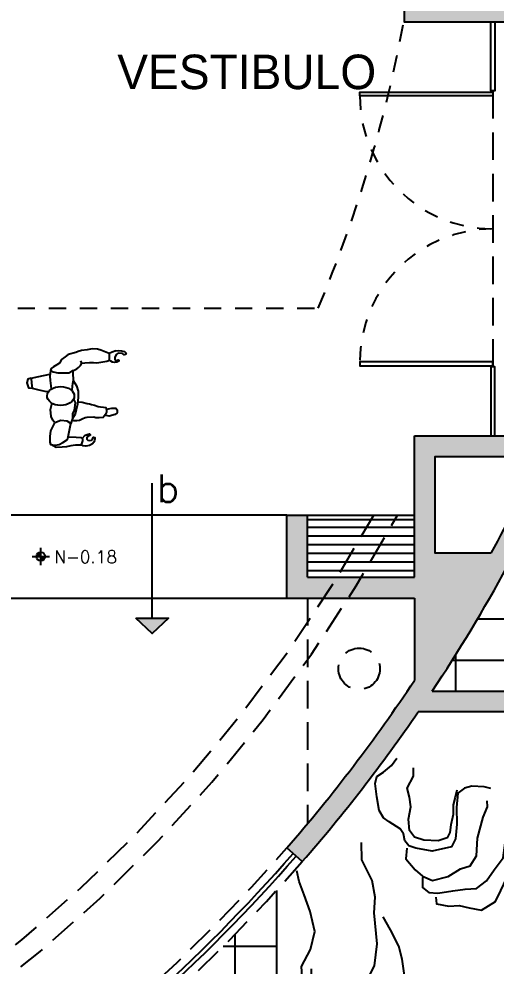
# Model space of a CAD drawing. Extents: x 2414.5 to 2499.6, y 2435.1 to 2467.4.
# Drawn here: x 2433.67 to 2437.13, y 2446.33 to 2453.2 of the extents above; entities that cross this region are included whole.
import ezdxf

# ---------------------------------------------------------------- set-up
doc = ezdxf.new("R2010")
doc.units = 0
doc.header["$LTSCALE"] = 4
doc.header["$MEASUREMENT"] = 0
doc.linetypes.add('HIDDEN2', pattern=[0.1875, 0.125, -0.0625])
doc.linetypes.add('OCULTA1', pattern=[0.15, 0.1, -0.05])
doc.layers.get('0').update_dxf_attribs({"linetype": 'CONTINUOUS'})
for name, color, linetype in [('AMBIENTE', 7, 'CONTINUOUS'), ('calidad', 251, 'CONTINUOUS'), ('MUEBLES', 7, 'CONTINUOUS'), ('Muros', 2, 'CONTINUOUS'), ('NIVEL', 7, 'CONTINUOUS'), ('Pisos', 8, 'CONTINUOUS'), ('PUERTA', 7, 'CONTINUOUS'), ('TREE', 7, 'CONTINUOUS')]:
    doc.layers.add(name, color=color, linetype=linetype)
doc.styles.add('INCESED901 NDLT BT', font='')
doc.styles.add('ROMANS', font='ROMANS.SHX')
doc.styles.get('INCESED901 NDLT BT').set_extended_font_data('Incised901 NdIt BT')

# ---------------------------------------------------------------- blocks, each defined once
blk = doc.blocks.new('ARBOL-4')
at = {"layer": 'TREE', "color": 7, "linetype": 'ByBlock'}
for p, q in [((-0.0872, 0.4889), (-0.0712, 0.4539)), ((-0.0726, 0.4412), (-0.0693, 0.4898)), ((-0.0362, 0.4662), (-0.0391, 0.4974)), ((-0.0036, 0.4478), (-0.0103, 0.4922)), ((0.0077, 0.4648), (0.0209, 0.4893)), ((0.0469, 0.4586), (0.0473, 0.4818)), ((0.0604, 0.4928), (0.0789, 0.4658)), ((0.0897, 0.4833), (0.068, 0.457)), ((0.1066, 0.486), (0.1081, 0.4475)), ((-0.1745, 0.4114), (-0.1976, 0.4499)), ((-0.1705, 0.4314), (-0.1677, 0.4592)), ((-0.132, 0.4408), (-0.1404, 0.4623)), ((-0.1326, 0.4775), (-0.1052, 0.4596)), ((-0.1019, 0.4799), (-0.1118, 0.4473)), ((0.1019, 0.4363), (0.1236, 0.48)), ((0.1451, 0.4455), (0.1544, 0.4754)), ((0.1681, 0.416), (0.179, 0.4595)), ((-0.2674, 0.4174), (-0.2392, 0.3912)), ((-0.2357, 0.3789), (-0.2512, 0.4251)), ((-0.2117, 0.4159), (-0.2262, 0.4437)), ((0.1804, 0.4007), (0.2025, 0.4149)), ((0.1851, 0.4274), (0.2067, 0.445)), ((0.219, 0.4067), (0.2282, 0.4279)), ((0.2679, 0.4131), (0.2379, 0.3971)), ((0.2446, 0.4331), (0.2512, 0.4011)), ((-0.305, 0.3896), (-0.2728, 0.3835)), ((-0.2775, 0.4035), (-0.2742, 0.3696)), ((0.2071, 0.3807), (0.2292, 0.3949)), ((0.2612, 0.365), (0.298, 0.3971)), ((0.2846, 0.4091), (0.2713, 0.373)), ((0.3046, 0.357), (0.3247, 0.381)), ((-0.3224, 0.3324), (-0.3304, 0.3591)), ((-0.2904, 0.3558), (-0.3064, 0.3725)), ((0.1945, 0.365), (0.2178, 0.373)), ((0.2372, 0.3326), (0.2593, 0.3468)), ((0.3053, 0.321), (0.3049, 0.3444)), ((0.3147, 0.3209), (0.3414, 0.357)), ((-0.3545, 0.3024), (-0.3785, 0.3224)), ((0.2472, 0.3005), (0.2693, 0.3148)), ((0.3347, 0.3249), (0.3614, 0.3329)), ((0.3581, 0.2929), (0.3748, 0.3089)), ((0.2733, 0.2816), (0.2987, 0.3016)), ((0.321, 0.3081), (0.3622, 0.3074)), ((0.3213, 0.2847), (0.3505, 0.2872)), ((0.4057, 0.28), (0.3718, 0.2767)), ((0.3918, 0.3075), (0.3857, 0.2753)), ((-0.4306, 0.2423), (-0.3986, 0.249)), ((0.2688, 0.2418), (0.3013, 0.25)), ((0.3321, 0.2554), (0.3526, 0.2667)), ((0.3602, 0.2238), (0.3649, 0.248)), ((0.3812, 0.2382), (0.4274, 0.2537)), ((0.4196, 0.2699), (0.3935, 0.2417)), ((-0.4042, 0.2167), (-0.4254, 0.226)), ((0.3003, 0.2082), (0.3345, 0.2193)), ((0.398, 0.1978), (0.4056, 0.2198)), ((0.4182, 0.2141), (0.4459, 0.2287)), ((-0.4249, 0.1828), (-0.4425, 0.2045)), ((0.3365, 0.1984), (0.3621, 0.2042)), ((0.3545, 0.1717), (0.3852, 0.1818)), ((0.4083, 0.1803), (0.4469, 0.1655)), ((0.4137, 0.177), (0.4521, 0.2001)), ((0.4337, 0.173), (0.4614, 0.1702)), ((0.4007, 0.1582), (0.429, 0.1505)), ((0.443, 0.1345), (0.4646, 0.1429)), ((-0.4835, 0.1044), (-0.445, 0.1058)), ((0.3367, 0.1358), (0.37, 0.1324)), ((0.4008, 0.1269), (0.4239, 0.1306)), ((0.4164, 0.0876), (0.4291, 0.1088)), ((0.4822, 0.1044), (0.4496, 0.1143)), ((0.4798, 0.1351), (0.4619, 0.1077)), ((0.3548, 0.0935), (0.3907, 0.0922)), ((0.3854, 0.0719), (0.4115, 0.0686)), ((0.4434, 0.0751), (0.4921, 0.0718)), ((0.4911, 0.0897), (0.4562, 0.0737)), ((0.0008, 0.0405), (0.0042, -0.0677)), ((0.3932, 0.0406), (0.4256, 0.0396)), ((0.443, 0.0502), (0.4577, 0.0684)), ((0.4685, 0.0387), (0.4996, 0.0416)), ((-0.4623, 0.0054), (-0.4868, 0.0186)), ((0.3642, 0.013), (0.3944, -0.0016)), ((0.3882, 0.0133), (0.4241, 0.0121)), ((0.432, 0.0121), (0.4559, -0.0048)), ((0.4467, 0.0303), (0.4779, 0.0032)), ((0.45, 0.0061), (0.4944, 0.0128)), ((-0.0392, -0.0036), (0.0542, -0.0036)), ((0.3667, -0.033), (0.4, -0.0464)), ((0.3982, -0.0307), (0.4341, -0.032)), ((0.4214, -0.0173), (0.4444, -0.0218)), ((0.467, -0.0052), (0.4916, -0.0184)), ((0.3881, -0.0637), (0.4115, -0.0757)), ((0.4226, -0.0595), (0.4418, -0.044)), ((0.4855, -0.0872), (0.4592, -0.0656)), ((0.4609, -0.0444), (0.484, -0.0449)), ((0.4951, -0.0579), (0.468, -0.0764)), ((0.3848, -0.0958), (0.4148, -0.1078)), ((0.4349, -0.1038), (0.4549, -0.0918)), ((0.4385, -0.0994), (0.4822, -0.1211)), ((-0.475, -0.1348), (-0.4571, -0.1074)), ((-0.4383, -0.1342), (-0.4598, -0.1427)), ((0.3481, -0.1118), (0.3714, -0.1358)), ((0.3714, -0.1318), (0.3948, -0.1238)), ((0.4115, -0.1358), (0.4282, -0.1599)), ((0.4315, -0.1238), (0.4516, -0.1599)), ((0.4882, -0.1041), (0.4498, -0.1056)), ((-0.4289, -0.1728), (-0.4567, -0.17)), ((0.3347, -0.1559), (0.3614, -0.1799)), ((0.3915, -0.1599), (0.4115, -0.1719)), ((0.4183, -0.1656), (0.4618, -0.1765)), ((0.4478, -0.1426), (0.4776, -0.1519)), ((0.3781, -0.2), (0.4015, -0.1919)), ((0.4296, -0.1826), (0.4473, -0.2042)), ((-0.4135, -0.2139), (-0.4412, -0.2285)), ((0.318, -0.236), (0.3447, -0.2601)), ((0.3514, -0.22), (0.3781, -0.244)), ((0.4153, -0.2654), (0.3993, -0.2354)), ((0.409, -0.2165), (0.4302, -0.2258)), ((-0.4149, -0.2697), (-0.3887, -0.2415)), ((0.3013, -0.2681), (0.3247, -0.2601)), ((0.3673, -0.2587), (0.3993, -0.2955)), ((0.4113, -0.2821), (0.3753, -0.2688)), ((0.4354, -0.2421), (0.4033, -0.2487)), ((-0.401, -0.2798), (-0.3671, -0.2765)), ((-0.3533, -0.2926), (-0.37, -0.3087)), ((0.2913, -0.3041), (0.3147, -0.2961)), ((0.328, -0.2761), (0.3547, -0.3001)), ((0.3592, -0.3022), (0.3833, -0.3222)), ((-0.3299, -0.3247), (-0.3567, -0.3327)), ((-0.3099, -0.3207), (-0.3366, -0.3567)), ((0.2546, -0.3202), (0.2813, -0.3442)), ((0.2813, -0.3442), (0.3046, -0.3362)), ((0.3232, -0.3122), (0.3592, -0.3389)), ((0.3272, -0.3322), (0.3352, -0.3589)), ((-0.2999, -0.3567), (-0.3199, -0.3808)), ((-0.2565, -0.3648), (-0.2932, -0.3968)), ((-0.2799, -0.4088), (-0.2665, -0.3728)), ((0.2045, -0.3763), (0.2312, -0.4003)), ((0.2345, -0.3482), (0.2612, -0.3722)), ((0.2823, -0.4032), (0.279, -0.3694)), ((0.2951, -0.3556), (0.3112, -0.3723)), ((-0.2632, -0.4128), (-0.2331, -0.3968)), ((-0.2398, -0.4329), (-0.2465, -0.4008)), ((-0.2142, -0.4065), (-0.2235, -0.4277)), ((0.1477, -0.4083), (0.1744, -0.4323)), ((0.1793, -0.4112), (0.2024, -0.4496)), ((0.2404, -0.3787), (0.256, -0.4249)), ((0.2722, -0.4171), (0.244, -0.391)), ((0.3097, -0.3893), (0.2776, -0.3832)), ((-0.1803, -0.4271), (-0.202, -0.4448)), ((-0.1634, -0.4158), (-0.1742, -0.4593)), ((-0.1403, -0.4453), (-0.1496, -0.4751)), ((-0.0972, -0.4361), (-0.1188, -0.4797)), ((0.0773, -0.4409), (0.074, -0.4896)), ((0.1367, -0.4405), (0.1452, -0.4621)), ((0.1753, -0.4312), (0.1725, -0.4589)), ((0.2164, -0.4157), (0.2309, -0.4434)), ((-0.1019, -0.4857), (-0.1033, -0.4473)), ((-0.0849, -0.483), (-0.0633, -0.4567)), ((-0.0557, -0.4926), (-0.0741, -0.4655)), ((-0.0421, -0.4584), (-0.0426, -0.4815)), ((-0.0029, -0.4645), (-0.0162, -0.4891)), ((0.0084, -0.4475), (0.015, -0.4919)), ((0.041, -0.466), (0.0438, -0.4971)), ((0.092, -0.4886), (0.0759, -0.4537)), ((0.1066, -0.4797), (0.1165, -0.4471)), ((0.1373, -0.4773), (0.1099, -0.4594))]:
    blk.add_line(p, q, dxfattribs=at)
blk = doc.blocks.new('NIV')
at = {"layer": 'NIVEL', "color": 7}
for p, q in [((-0.15, 0), (0.15, 0)), ((0, -0.15), (0, 0.15))]:
    blk.add_line(p, q, dxfattribs=at)
at = {"layer": 'NIVEL', "color": 7, "const_width": 0.075}
for points in [[(0, 0.0375, 0.4142136), (-0.0375, 0, 1)], [(0, -0.0375, 0.4142136), (0.0375, 0, 1)]]:
    blk.add_lwpolyline(points, format="xyb", dxfattribs=at)
at = {"layer": 'NIVEL', "color": 7}
blk.add_circle((0, 0), 0.075, dxfattribs=at)
blk = doc.blocks.new('NIVEL')
at = {"layer": 'NIVEL', "xscale": 0.84375, "yscale": 0.84375, "zscale": 1.125}
blk.add_blockref('NIV', (0, 0), dxfattribs=at)
at = {"layer": 'NIVEL', "color": 2, "style": 'ROMANS'}
blk.add_attdef('NIVEL', (0.147, -0.052), '', height=0.113, dxfattribs=at)
blk = doc.blocks.new('Man-plan')
for points in [[(0.4509, 0.661), (0.4735, 0.6631), (0.506, 0.6666), (0.5342, 0.6645), (0.5604, 0.6638), (0.631, 0.6765), (0.6515, 0.6829), (0.6501, 0.7217), (0.6479, 0.7321), (0.5872, 0.7556), (0.5639, 0.7634), (0.5265, 0.7648), (0.4883, 0.7563), (0.448, 0.7521), (0.4233, 0.7464), (0.4064, 0.738), (0.352, 0.7231), (0.3301, 0.7062), (0.3039, 0.6871), (0.2877, 0.6603), (0.2693, 0.6476), (0.2446, 0.6341), (0.2283, 0.6214), (0.2242, 0.6081)], [(0.6974, 0.7507), (0.6707, 0.7412), (0.6479, 0.7321)], [(0.6974, 0.7507), (0.7193, 0.7517), (0.7391, 0.75), (0.7603, 0.7452), (0.7728, 0.7341), (0.7683, 0.7226), (0.7568, 0.7219), (0.745, 0.7309), (0.7152, 0.7334), (0.6989, 0.723), (0.689, 0.7026), (0.689, 0.7026), (0.689, 0.6899), (0.6967, 0.68), (0.7138, 0.6841), (0.7183, 0.6821), (0.7186, 0.6765), (0.7052, 0.668), (0.6875, 0.6645), (0.6732, 0.6689), (0.6604, 0.6748), (0.6515, 0.6829)], [(0.2242, 0.6081), (0.2432, 0.5988), (0.2757, 0.5904), (0.3202, 0.5904), (0.3576, 0.5911), (0.3772, 0.6018), (0.3861, 0.6067), (0.3951, 0.6105), (0.4137, 0.6188), (0.4265, 0.6304), (0.4419, 0.6437), (0.4509, 0.661), (0.4445, 0.6772)], [(0.0825, 0.5528), (0.0593, 0.5441), (0.053, 0.5172), (0.0634, 0.4826), (0.0915, 0.479)], [(0.0825, 0.5528), (0.138, 0.5653), (0.2195, 0.5812)], [(0.0825, 0.5528), (0.0848, 0.5153), (0.0915, 0.479), (0.1392, 0.4678), (0.1617, 0.4616), (0.1836, 0.4582), (0.2102, 0.4562), (0.2109, 0.4561)], [(0.2242, 0.6081), (0.2199, 0.5668), (0.2215, 0.5349), (0.226, 0.497), (0.229, 0.4724)], [(0.3861, 0.6067), (0.3854, 0.5789), (0.3884, 0.5471), (0.3854, 0.5167), (0.3838, 0.5167), (0.3779, 0.4673)], [(0.3884, 0.5349), (0.4112, 0.4955), (0.4233, 0.4591), (0.4233, 0.4151), (0.4203, 0.3635), (0.4021, 0.2907), (0.3838, 0.2603)], [(0.2533, 0.23), (0.2397, 0.2482), (0.2275, 0.274), (0.2245, 0.3241), (0.2361, 0.3723)], [(0.3899, 0.4), (0.4021, 0.3756), (0.4005, 0.3544), (0.396, 0.321), (0.3838, 0.2937), (0.3838, 0.2603), (0.3702, 0.2224)], [(0.4204, 0.3809), (0.452, 0.3777), (0.452, 0.3777), (0.4899, 0.3691), (0.5059, 0.3663), (0.5219, 0.3604), (0.5416, 0.3567), (0.569, 0.3458), (0.5864, 0.3448), (0.6078, 0.343), (0.6252, 0.3407), (0.6252, 0.3407), (0.6293, 0.3193), (0.6293, 0.3065), (0.6202, 0.2859), (0.6046, 0.2676), (0.5772, 0.2649), (0.5525, 0.2658), (0.5379, 0.2695), (0.4863, 0.2676), (0.4748, 0.2658), (0.4529, 0.2544), (0.4342, 0.2462), (0.4136, 0.2425), (0.3917, 0.2434), (0.3798, 0.2484)], [(0.6281, 0.3258), (0.642, 0.331), (0.6688, 0.3344), (0.696, 0.334), (0.7058, 0.3225), (0.7079, 0.3021), (0.6918, 0.2889), (0.6477, 0.2773), (0.6477, 0.2773), (0.6267, 0.2809), (0.6138, 0.2784)], [(0.253, 0.2278), (0.2245, 0.1708), (0.2184, 0.1284), (0.2199, 0.0874), (0.2245, 0.0707), (0.2564, 0.0677), (0.2867, 0.0707), (0.2867, 0.0707), (0.314, 0.0859), (0.3459, 0.1086), (0.3505, 0.1268), (0.3702, 0.2224), (0.3444, 0.2406), (0.2989, 0.2452), (0.2548, 0.2285)], [(0.4521, 0.1143), (0.4749, 0.139), (0.496, 0.147), (0.5071, 0.1489), (0.513, 0.1414), (0.513, 0.1414), (0.5008, 0.1335), (0.4905, 0.1268), (0.4861, 0.1197), (0.4873, 0.1098), (0.4944, 0.1023), (0.5083, 0.0999), (0.5201, 0.1023), (0.5277, 0.1114), (0.5344, 0.1236), (0.5447, 0.1229), (0.5459, 0.1106), (0.5431, 0.0999), (0.5372, 0.0893), (0.5277, 0.0774), (0.5071, 0.064), (0.479, 0.0588), (0.46, 0.0628), (0.4462, 0.0716)], [(0.3505, 0.1271), (0.4096, 0.1238), (0.443, 0.1223), (0.4552, 0.1117), (0.4552, 0.098), (0.4506, 0.0828), (0.4445, 0.0677), (0.4203, 0.0662), (0.4043, 0.0659), (0.3881, 0.0648), (0.3881, 0.0648), (0.3719, 0.0624), (0.3398, 0.0555), (0.308, 0.0525), (0.264, 0.0495), (0.226, 0.0706)]]:
    blk.add_lwpolyline(points)
blk.add_ellipse((0.2974, 0.4228), major_axis=(0.0987, -0.0008), ratio=0.694695)

msp = doc.modelspace()

# ---------------------------------------------------------------- hatches: boundary and pattern name
at = {"layer": 'calidad'}
msp.add_hatch(color=256, dxfattribs=at).paths.add_polyline_path([(2436.6109, 2457.6272), (2438.6907, 2458.5723), (2445.6331, 2459.9148), (2447.4609, 2459.9605), (2447.4609, 2458.2497), (2446.4609, 2458.2497), (2446.4609, 2457.0747), (2446.6109, 2457.0747), (2446.6109, 2458.0997), (2448.3859, 2458.0997), (2448.3859, 2457.1747), (2448.5359, 2457.1747), (2448.5359, 2458.2497), (2447.6109, 2458.2497), (2447.6109, 2459.9642), (2449.4151, 2460.0093), (2449.3969, 2453.3247), (2448.5039, 2453.3247), (2448.5039, 2453.1747), (2449.3965, 2453.1747), (2449.3834, 2448.3247), (2446.5357, 2448.3246), (2446.5357, 2448.1746), (2449.5329, 2448.1747), (2449.5655, 2460.1632), (2445.6169, 2460.0644), (2438.6448, 2458.7162), (2433.4609, 2456.3604), (2433.4609, 2456.0397), (2433.6109, 2456.0397), (2433.6109, 2456.2638), (2436.4609, 2457.559), (2436.4609, 2453.1747), (2438.5359, 2453.1747), (2438.5359, 2453.5747), (2436.6109, 2453.5747)])
h = msp.add_hatch(color=256, dxfattribs=at)
h.paths.add_polyline_path([(2435.6109, 2447.1887), (2435.7231, 2447.0892, 0.028563), (2436.5627, 2448.1743), (2437.5357, 2448.1743), (2437.5357, 2448.3243), (2436.664, 2448.3243, 0.043911), (2437.6714, 2450.1747), (2436.5359, 2450.1747), (2436.5359, 2449.1497), (2435.7609, 2449.1497), (2435.7609, 2449.5997), (2435.6109, 2449.5997), (2435.6109, 2448.9997), (2436.5359, 2448.9997), (2436.5359, 2448.4025, -0.032181)])
h.paths.add_polyline_path([(2436.6859, 2449.3247), (2436.6859, 2450.0247), (2437.4401, 2450.0247, -0.016486), (2437.0905, 2449.3247)], flags=16)
at = {"layer": 'MUEBLES'}
h = msp.add_hatch(dxfattribs=at)
h.set_pattern_fill('ANSI31', color=8, scale=0.5, angle=135, style=0)
h.set_pattern_definition([(180, (0, -0.175), (-1e-17, -0.0625), [])])
h.paths.add_polyline_path([(2436.5359, 2449.1497), (2436.5359, 2449.5697), (2435.7609, 2449.5697), (2435.7609, 2449.1497)])
at = {"layer": 'Muros'}
h = msp.add_hatch(color=7, dxfattribs=at)
h.paths.add_polyline_path([(2434.7544, 2448.8544), (2434.5179, 2448.8544), (2434.5588, 2448.8154), (2434.7135, 2448.8154)])
h.paths.add_polyline_path([(2434.7135, 2448.8154), (2434.5588, 2448.8154), (2434.6362, 2448.7418)])
msp.add_hatch(color=7, dxfattribs=at).paths.add_polyline_path([(2434.7135, 2448.8154), (2434.5588, 2448.8154), (2434.6362, 2448.7418)])

# ---------------------------------------------------------------- linework, layer by layer
at = {"layer": 'Muros', "color": 7, "linetype": 'OCULTA1', "ltscale": 0.5}
for p, q in [((2437.1036, 2452.6747), (2437.1037, 2450.6747)), ((2435.7609, 2448.9997), (2435.7609, 2447.3647))]:
    msp.add_line(p, q, dxfattribs=at)
at = {"layer": 'Muros'}
for p, q in [((2436.5359, 2449.1497), (2436.5359, 2450.1747)), ((2435.6109, 2448.9997), (2435.6109, 2449.5997)), ((2435.6109, 2449.5997), (2435.7609, 2449.5997)), ((2435.7609, 2449.1497), (2435.7609, 2449.5997)), ((2435.7609, 2449.1497), (2436.5359, 2449.1497)), ((2435.6109, 2448.9997), (2436.5359, 2448.9997)), ((2436.5359, 2448.9997), (2436.5359, 2448.4025)), ((2436.664, 2448.3243), (2437.5357, 2448.3243)), ((2437.5357, 2448.1743), (2436.5627, 2448.1743)), ((2435.7231, 2447.0892), (2435.6109, 2447.1887))]:
    msp.add_line(p, q, dxfattribs=at)
for points in [[(2445.6169, 2460.0644), (2438.6448, 2458.7162), (2433.4609, 2456.3604), (2433.4609, 2456.0397), (2433.6109, 2456.0397), (2433.6109, 2456.2638), (2436.4609, 2457.559), (2436.4609, 2453.1747), (2438.5359, 2453.1747), (2438.5359, 2453.5747), (2436.6109, 2453.5747), (2436.6109, 2457.6272)], [(2436.5359, 2450.1747), (2437.6714, 2450.1747)]]:
    msp.add_lwpolyline(points, dxfattribs=at)
at = {"layer": 'Muros', "color": 3, "linetype": 'Continuous'}
for points in [[(2437.1187, 2453.1747), (2437.1186, 2452.6747), (2437.0886, 2452.6747), (2437.0887, 2453.1747)], [(2437.1187, 2450.1747), (2437.1186, 2450.6747), (2437.0886, 2450.6747), (2437.0887, 2450.1747)]]:
    msp.add_lwpolyline(points, dxfattribs=at)
at = {"layer": 'Muros'}
msp.add_lwpolyline([(2437.0905, 2449.3247), (2436.6859, 2449.3247), (2436.6859, 2450.0247), (2437.4401, 2450.0247, -0.016486)], format="xyb", close=True, dxfattribs=at)
at = {"layer": 'Muros', "color": 7}
msp.add_lwpolyline([(2434.6362, 2448.8544), (2434.6362, 2449.8323)], dxfattribs=at)
msp.add_lwpolyline([(2434.5179, 2448.8544), (2434.7544, 2448.8544), (2434.6362, 2448.7418)], close=True, dxfattribs=at)
at = {"layer": 'Muros', "color": 7, "linetype": 'OCULTA1', "ltscale": 0.5}
msp.add_circle((2436.1352, 2448.4865), 0.15, dxfattribs=at)
at = {"layer": 'Muros'}
for radius, start, end in [(12.0182, 326.40545, 336.46275), (11.8682, 319.00501, 326.37777), (12.0182, 318.99816, 325.54258)]:
    msp.add_arc((2426.6532, 2454.9741), radius, start, end, dxfattribs=at)
at = {"layer": 'Muros', "color": 7, "linetype": 'OCULTA1', "ltscale": 0.5}
for centre, radius, start, end in [((2426.6532, 2454.9529), 10.9817, 282.93239, 330.82623), ((2426.6532, 2454.9529), 11.1317, 282.93239, 331.25636), ((2426.6532, 2454.9741), 11.8682, 289.49, 319.00501), ((2426.6532, 2454.9741), 12.0182, 289.49, 318.99816)]:
    msp.add_arc(centre, radius, start, end, dxfattribs=at)
at = {"layer": 'Muros', "color": 3, "linetype": 'Continuous'}
for radius, end in [(11.9282, 319.00225), (11.9582, 319.00088)]:
    msp.add_arc((2426.6532, 2454.9741), radius, 289.49, end, dxfattribs=at)
at = {"layer": 'Pisos', "color": 7, "linetype": 'HIDDEN2', "ltscale": 0.25}
msp.add_line((2435.6109, 2449.5997), (2429.3859, 2449.5997), dxfattribs=at)
at = {"layer": 'Pisos', "color": 7}
for p, q in [((2435.6109, 2449.5997), (2433.6109, 2449.5997)), ((2433.6109, 2448.9997), (2435.6109, 2448.9997))]:
    msp.add_line(p, q, dxfattribs=at)
at = {"layer": 'Pisos'}
for p, q in [((2436.9936, 2448.8493), (2439.5357, 2448.8493)), ((2436.8099, 2448.5493), (2439.5357, 2448.5493)), ((2436.8357, 2448.3244), (2436.8357, 2448.5903)), ((2435.2359, 2444.9622), (2435.2359, 2446.5614)), ((2435.5359, 2446.4747), (2435.15, 2446.4747))]:
    msp.add_line(p, q, dxfattribs=at)
at = {"layer": 'Pisos', "color": 7, "linetype": 'HIDDEN2', "ltscale": 0.25}
msp.add_lwpolyline([(2430.9609, 2451.0997), (2435.8376, 2451.0997, 0.054935), (2436.4609, 2453.1927)], format="xyb", dxfattribs=at)
at = {"layer": 'Pisos'}
msp.add_lwpolyline([(2435.5359, 2446.8788), (2435.5359, 2443.1747), (2429.5359, 2443.1747)], dxfattribs=at)
at = {"layer": 'PUERTA'}
for p, q in [((2435.7609, 2449.5997), (2436.5359, 2449.5997)), ((2435.7609, 2449.5697), (2436.5359, 2449.5697))]:
    msp.add_line(p, q, dxfattribs=at)
at = {"layer": 'PUERTA', "color": 1}
for points in [[(2437.1037, 2452.6747), (2437.1037, 2452.6387), (2436.1397, 2452.6387), (2436.1397, 2452.6657), (2437.1037, 2452.6657)], [(2437.1037, 2450.6747), (2437.1037, 2450.7107), (2436.1397, 2450.7107), (2436.1397, 2450.6837), (2437.1037, 2450.6837)]]:
    msp.add_lwpolyline(points, dxfattribs=at)
at = {"layer": 'PUERTA', "linetype": 'HIDDEN2', "ltscale": 0.2}
for centre, start, end in [((2437.1037, 2452.6387), 180, 269.99813), ((2437.1037, 2450.7107), 90.00187, 180)]:
    msp.add_arc(centre, 0.964, start, end, dxfattribs=at)
at = {"layer": 'TREE', "linetype": 'Continuous'}
for points in [[(2437.0904, 2447.619), (2437.0399, 2447.6321), (2436.9514, 2447.6372), (2436.8973, 2447.6226), (2436.8502, 2447.5864), (2436.8407, 2447.481), (2436.8433, 2447.3599), (2436.8338, 2447.2545), (2436.8046, 2447.1974), (2436.6635, 2447.1659), (2436.5465, 2447.1857), (2436.4957, 2447.2043), (2436.4657, 2447.2409), (2436.4569, 2447.2899), (2436.4324, 2447.3269), (2436.352, 2447.3766), (2436.3114, 2447.407), (2436.2803, 2447.46), (2436.2627, 2447.558), (2436.2506, 2447.6565), (2436.2637, 2447.707), (2436.3113, 2447.7377), (2436.3686, 2447.7856), (2436.4092, 2447.838)], [(2436.8432, 2447.6079), (2436.8301, 2447.5574), (2436.8173, 2447.5015), (2436.8166, 2447.4298), (2436.7994, 2447.3569), (2436.7922, 2447.3013), (2436.7728, 2447.2614), (2436.7081, 2447.2406), (2436.6032, 2447.2446), (2436.5355, 2447.2676), (2436.4993, 2447.3148), (2436.4938, 2447.3971), (2436.5099, 2447.4864), (2436.4996, 2447.5574), (2436.4842, 2447.6225), (2436.5281, 2447.7081), (2436.5295, 2447.7688)], [(2436.4803, 2447.1867), (2436.4745, 2447.1092), (2436.5403, 2447.0309), (2436.593, 2446.9848), (2436.6669, 2446.9512), (2436.7806, 2446.9808), (2436.8705, 2447.0365), (2436.9407, 2447.0577), (2436.9852, 2447.1323), (2436.9932, 2447.2597), (2437.0327, 2447.4111), (2437.0663, 2447.4851), (2437.0634, 2447.529)], [(2436.6914, 2446.8315), (2436.6947, 2446.7821), (2436.7839, 2446.7661), (2436.8607, 2446.7712), (2436.9335, 2446.754), (2437.0227, 2446.7379), (2437.1232, 2446.7998), (2437.1619, 2446.8796), (2437.2054, 2446.9707), (2437.2697, 2447.0797), (2437.304, 2447.1427), (2437.3044, 2447.2199), (2437.2634, 2447.3384), (2437.2334, 2447.375), (2437.2004, 2447.5381)], [(2436.5937, 2446.9738), (2436.593, 2446.9021), (2436.6395, 2446.8666), (2436.706, 2446.8601), (2436.815, 2446.8784), (2436.9023, 2446.8898), (2436.9846, 2446.8953), (2437.0581, 2446.9498), (2437.1132, 2447.0307), (2437.179, 2447.1178), (2437.1969, 2447.2623)], [(2435.7868, 2446.3121), (2435.7903, 2446.2074), (2435.841, 2446.1365), (2435.8883, 2446.0453), (2435.9218, 2445.9836), (2435.9684, 2445.8634), (2435.9952, 2445.7611), (2436.0249, 2445.6645), (2436.0993, 2445.6105), (2436.1472, 2445.6734), (2436.1718, 2445.7339), (2436.2052, 2445.7971), (2436.1703, 2445.9258), (2436.1523, 2446.0308), (2436.1719, 2446.1234), (2436.2069, 2446.2592), (2436.2463, 2446.3339), (2436.2645, 2446.4934), (2436.2434, 2446.7176), (2436.2517, 2446.8308), (2436.2284, 2446.9534), (2436.1533, 2447.1033), (2436.1532, 2447.2283)], [(2435.6425, 2446.0749), (2435.6849, 2446.0624), (2435.7262, 2446.1777), (2435.718, 2446.329), (2435.7827, 2446.4516), (2435.8128, 2446.5827), (2435.7812, 2446.7268), (2435.7375, 2446.8479), (2435.7009, 2446.9456), (2435.6833, 2447.0235)], [(2436.2846, 2445.7111), (2436.3247, 2445.6899), (2436.3977, 2445.7028), (2436.4402, 2445.7833), (2436.4705, 2445.8407), (2436.4583, 2445.9427), (2436.4457, 2446.0302), (2436.4342, 2446.1612), (2436.4652, 2446.2477), (2436.4479, 2446.3818), (2436.4238, 2446.4753), (2436.3626, 2446.5959), (2436.3096, 2446.69)]]:
    msp.add_lwpolyline(points, dxfattribs=at)

# ---------------------------------------------------------------- block references
at = {"layer": 'AMBIENTE'}
msp.add_blockref('Man-plan', (2433.6747, 2450.041), dxfattribs=at)
at = {"layer": 'NIVEL'}
ref = msp.add_blockref('NIVEL', (2433.8277, 2449.3002), dxfattribs=dict(at, xscale=0.5, yscale=0.5, zscale=0.5))
ref.add_attrib('NIVEL', 'N-0.18', (2433.9256, 2449.253), dxfattribs={"color": 1, "height": 0.09, "style": 'ROMANS'})
at = {"layer": 'TREE', "xscale": 2.000000000000164, "yscale": 2, "zscale": 2, "rotation": 209.9999999999973}
msp.add_blockref('ARBOL-4', (2432.5838, 2452.1407), dxfattribs=at)

# ---------------------------------------------------------------- texts
at = {"color": 4, "style": 'INCESED901 NDLT BT'}
msp.add_text('VESTIBULO', height=0.25, dxfattribs=at).set_placement((2434.3822, 2452.688))
at = {"layer": 'Muros', "color": 7, "style": 'ROMANS'}
msp.add_text('b', height=0.2, dxfattribs=at).set_placement((2434.6682, 2449.695))

doc.saveas('drawing.dxf')
